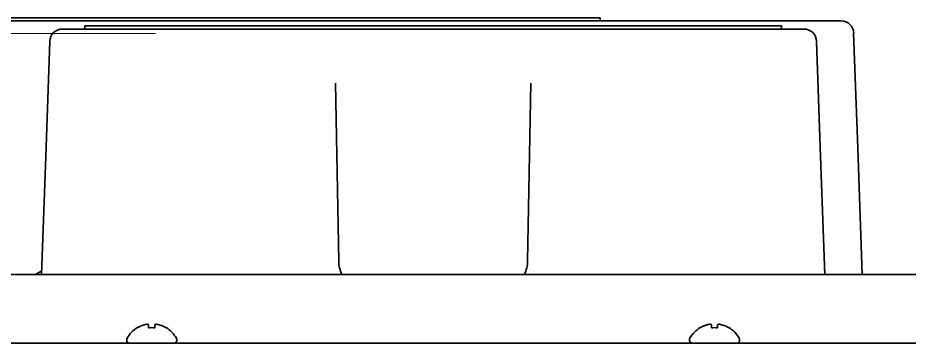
# Model space of a CAD drawing. Extents: x 6327 to 10269, y -393 to 3204.
# Drawn here: x 8736.7 to 8879.2, y 971.3 to 1023.3 of the extents above; entities that cross this region are included whole.
import ezdxf

# ---------------------------------------------------------------- set-up
doc = ezdxf.new("R2010")
doc.units = 0
doc.header["$LTSCALE"] = 5
doc.layers.get('0').update_dxf_attribs({"linetype": 'CONTINUOUS', "lineweight": 0})
doc.layers.add('1', color=7, linetype='CONTINUOUS', true_color=0xffffff)

msp = doc.modelspace()

# ---------------------------------------------------------------- linework, layer by layer
at = {"color": 4}
msp.add_line((8658.67, 1020.83), (8758.67, 1020.83), dxfattribs=at)
at = {"layer": '1', "color": 7, "linetype": 'Continuous', "lineweight": 35}
for p, q in [((8679.82, 1022.83), (8868.33, 1022.83)), ((8747.39, 1022.03), (8747.39, 1021.53)), ((8829.76, 1023.33), (8829.76, 1022.83)), ((8858.76, 1022.03), (8858.76, 1021.53)), ((8743.75, 1021.53), (8862.4, 1021.53)), ((8870.97, 1002.47), (8870.32, 1020.9)), ((8741.75, 1019.6), (8741.11, 1001.17)), ((8865.04, 1001.17), (8864.39, 1019.6)), ((8787.67, 1001.46), (8787.47, 1012.91)), ((8818.67, 1012.91), (8818.47, 1001.46)), ((8871.67, 982.32), (8870.97, 1002.47)), ((8741.11, 1001.17), (8740.45, 982.32)), ((8787.97, 984.44), (8787.67, 1001.46)), ((8818.47, 1001.46), (8818.18, 984.44)), ((8865.7, 982.32), (8865.04, 1001.17)), ((9147.69, 982.32), (8458.45, 982.32)), ((8740.47, 982.9), (8739.46, 982.32)), ((8755.77, 973.77), (8755.77, 973.8)), ((8760.37, 973.8), (8760.37, 973.77)), ((8845.77, 973.77), (8845.77, 973.8)), ((8850.37, 973.8), (8850.37, 973.77)), ((8431.57, 971.33), (9174.57, 971.33)), ((8754.07, 971.93), (8754.07, 971.73)), ((8762.07, 971.73), (8762.07, 971.93)), ((8844.07, 971.93), (8844.07, 971.73)), ((8852.07, 971.73), (8852.07, 971.93))]:
    msp.add_line(p, q, dxfattribs=at)
for centre, radius, start, end in [((8868.33, 1020.83), 2, 2, 90), ((8743.75, 1019.53), 2, 90, 178), ((8862.4, 1019.53), 2, 2, 90), ((8792.97, 984.53), 5, 181, 206.1286), ((8813.18, 984.53), 5, 333.8714, 359), ((8758.27, 969.71), 4.8, 121.3727, 149.6988), ((8757.87, 969.71), 4.8, 30.3012, 58.6273), ((8848.27, 969.71), 4.8, 121.3727, 149.6988), ((8847.87, 969.71), 4.8, 30.3012, 58.6273), ((8754.47, 971.93), 0.4, 149.6988, 180), ((8754.47, 971.73), 0.4, 180, 270), ((8761.67, 971.73), 0.4, 270, 0), ((8761.67, 971.93), 0.4, 0, 30.3012), ((8844.47, 971.93), 0.4, 149.6988, 180), ((8844.47, 971.73), 0.4, 180, 270), ((8851.67, 971.73), 0.4, 270, 0), ((8851.67, 971.93), 0.4, 0, 30.3012)]:
    msp.add_arc(centre, radius, start, end, dxfattribs=at)
for points, knots in [([(8718.39, 1023.33), (8718.39, 1023.33), (8718.64, 1023.33), (8720.37, 1023.33), (8725.36, 1023.33), (8734.47, 1023.33), (8746.76, 1023.33), (8761.06, 1023.33), (8773.55, 1023.33), (8783.3, 1023.33), (8790.02, 1023.33), (8795.28, 1023.33), (8799.18, 1023.33), (8801.9, 1023.33), (8804.53, 1023.33), (8807.97, 1023.33), (8812.15, 1023.33), (8816.88, 1023.33), (8821.14, 1023.33), (8824.74, 1023.33), (8828.27, 1023.33), (8829.76, 1023.33), (8829.76, 1023.33)], [0, 0, 0, 0, 0.019941, 0.042354, 0.099604, 0.179479, 0.281703, 0.398223, 0.516716, 0.573001, 0.625808, 0.674436, 0.697057, 0.718516, 0.739445, 0.760411, 0.802011, 0.842362, 0.880468, 0.915456, 0.946829, 1, 1, 1, 1]), ([(8747.39, 1022.03), (8747.39, 1022.03), (8747.64, 1022.03), (8749.37, 1022.03), (8754.36, 1022.03), (8763.47, 1022.03), (8775.76, 1022.03), (8790.06, 1022.03), (8802.55, 1022.03), (8812.3, 1022.03), (8819.02, 1022.03), (8824.28, 1022.03), (8828.18, 1022.03), (8830.9, 1022.03), (8833.53, 1022.03), (8836.97, 1022.03), (8841.15, 1022.03), (8845.88, 1022.03), (8850.14, 1022.03), (8853.74, 1022.03), (8857.27, 1022.03), (8858.76, 1022.03), (8858.76, 1022.03)], [0, 0, 0, 0, 0.019941, 0.042354, 0.099604, 0.179479, 0.281703, 0.398223, 0.516716, 0.573001, 0.625808, 0.674436, 0.697057, 0.718516, 0.739445, 0.760411, 0.802011, 0.842362, 0.880468, 0.915456, 0.946829, 1, 1, 1, 1]), ([(8757.57, 973.77), (8757.57, 973.9), (8757.57, 974), (8757.57, 974.14), (8757.57, 974.18), (8757.57, 974.26), (8757.57, 974.29), (8757.57, 974.32)], [0, 0, 0, 0, 0.5, 0.5, 0.75, 0.75, 1, 1, 1, 1]), ([(8760.37, 973.77), (8760.17, 973.9), (8759.96, 974), (8759.64, 974.14), (8759.53, 974.18), (8759.3, 974.26), (8759.19, 974.29), (8759.07, 974.32)], [0, 0, 0, 0, 0.5, 0.5, 0.75, 0.75, 1, 1, 1, 1]), ([(8847.57, 973.77), (8847.57, 973.9), (8847.57, 974), (8847.57, 974.14), (8847.57, 974.18), (8847.57, 974.26), (8847.57, 974.29), (8847.57, 974.32)], [0, 0, 0, 0, 0.5, 0.5, 0.75, 0.75, 1, 1, 1, 1]), ([(8850.37, 973.77), (8850.17, 973.9), (8849.96, 974), (8849.64, 974.14), (8849.53, 974.18), (8849.3, 974.26), (8849.19, 974.29), (8849.07, 974.32)], [0, 0, 0, 0, 0.5, 0.5, 0.75, 0.75, 1, 1, 1, 1])]:
    msp.add_open_spline(points, degree=3, knots=knots, dxfattribs=at)
for points in [[(8757.07, 974.32), (8757.02, 974.31), (8756.91, 974.28), (8756.75, 974.23), (8756.59, 974.17), (8756.43, 974.11), (8756.28, 974.04), (8756.13, 973.97), (8755.96, 973.88), (8755.84, 973.81), (8755.77, 973.77)], [(8757.57, 974.32), (8757.55, 974.33), (8757.5, 974.33), (8757.42, 974.34), (8757.35, 974.34), (8757.28, 974.34), (8757.21, 974.34), (8757.14, 974.33), (8757.1, 974.32), (8757.07, 974.32)], [(8758.57, 973.77), (8758.41, 973.79), (8758.07, 973.82), (8757.74, 973.79), (8757.57, 973.77)], [(8759.07, 974.32), (8759.05, 974.32), (8759, 974.33), (8758.93, 974.34), (8758.86, 974.34), (8758.79, 974.34), (8758.72, 974.34), (8758.64, 974.33), (8758.6, 974.32), (8758.57, 974.32)], [(8758.57, 974.32), (8758.57, 974.31), (8758.57, 974.28), (8758.57, 974.23), (8758.57, 974.17), (8758.57, 974.11), (8758.57, 974.04), (8758.57, 973.97), (8758.57, 973.88), (8758.57, 973.81), (8758.57, 973.77)], [(8847.07, 974.32), (8847.02, 974.31), (8846.91, 974.28), (8846.75, 974.23), (8846.59, 974.17), (8846.43, 974.11), (8846.28, 974.04), (8846.13, 973.97), (8845.96, 973.88), (8845.84, 973.81), (8845.77, 973.77)], [(8847.57, 974.32), (8847.55, 974.33), (8847.5, 974.33), (8847.42, 974.34), (8847.35, 974.34), (8847.28, 974.34), (8847.21, 974.34), (8847.14, 974.33), (8847.1, 974.32), (8847.07, 974.32)], [(8848.57, 973.77), (8848.41, 973.79), (8848.07, 973.82), (8847.74, 973.79), (8847.57, 973.77)], [(8849.07, 974.32), (8849.05, 974.32), (8849, 974.33), (8848.93, 974.34), (8848.86, 974.34), (8848.79, 974.34), (8848.72, 974.34), (8848.64, 974.33), (8848.6, 974.32), (8848.57, 974.32)], [(8848.57, 974.32), (8848.57, 974.31), (8848.57, 974.28), (8848.57, 974.23), (8848.57, 974.17), (8848.57, 974.11), (8848.57, 974.04), (8848.57, 973.97), (8848.57, 973.88), (8848.57, 973.81), (8848.57, 973.77)]]:
    msp.add_open_spline(points, degree=3, dxfattribs=at)

doc.saveas('drawing.dxf')
